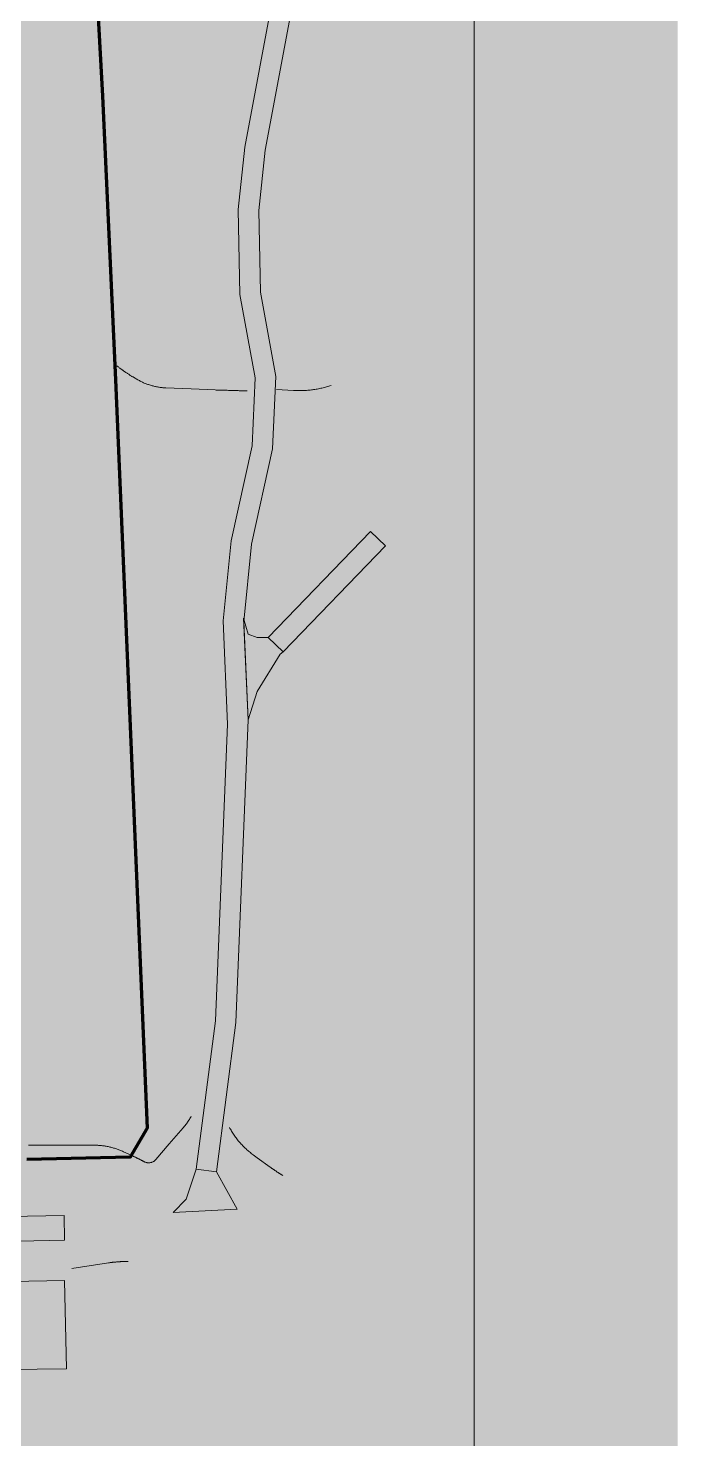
# Model space of a CAD drawing. Header units: metres. Extents: x 68582 to 69192, y 19191 to 19633.
# Drawn here: x 69113.4 to 69192.3, y 19289.9 to 19461.3 of the extents above; entities that cross this region are included whole.
import ezdxf

# ---------------------------------------------------------------- set-up
doc = ezdxf.new("R2010")
doc.units = ezdxf.units.M
doc.layers.get('0').update_dxf_attribs({"lineweight": 15})
doc.layers.add('Kasvillisuus', color=7, linetype='Continuous', lineweight=5)
doc.layers.add('None', color=7, linetype='Continuous', lineweight=5)

msp = doc.modelspace()

# ---------------------------------------------------------------- hatches: boundary and pattern name
at = {"true_color": 0xd1f0d1, "transparency": 33554687}
msp.add_hatch(color=254, dxfattribs=at).paths.add_polyline_path([(68588.12, 19191.44), (69192.3, 19191.44), (69192.3, 19628.23), (68588.12, 19628.23)], flags=0)
at = {"layer": 'Kasvillisuus', "true_color": 0xffffff, "transparency": 33554687}
for points in [[(69133.79, 19322.64), (69136.15, 19340.67), (69137.61, 19376.7), (69137.07, 19389.24), (69138.05, 19398.96), (69140.59, 19410.5), (69140.95, 19418.78), (69139.12, 19428.92), (69138.9, 19439.21), (69139.71, 19446.81), (69146.71, 19484.28), (69150.53, 19505.79), (69150.44, 19510.71), (69152.93, 19511.1), (69153.03, 19505.59), (69149.17, 19483.83), (69142.19, 19446.45), (69141.41, 19439.1), (69141.62, 19429.17), (69143.46, 19418.95), (69143.08, 19410.17), (69140.52, 19398.57), (69139.58, 19389.17), (69140.13, 19377.23), (69138.64, 19340.46), (69136.27, 19322.32)], [(69142.55, 19387.24), (69154.98, 19400.1), (69156.78, 19398.36), (69144.35, 19385.5)], [(69140.13, 19377.23), (69141.22, 19380.69), (69144, 19385.2), (69144.35, 19385.5), (69142.55, 19387.24), (69141.22, 19387.24), (69140.13, 19387.63), (69139.55, 19389.57)], [(69133.79, 19322.64), (69132.6, 19319), (69131, 19317.39), (69138.8, 19317.76), (69136.27, 19322.32)]]:
    msp.add_hatch(color=7, dxfattribs=at).paths.add_polyline_path(points, flags=0)

# ---------------------------------------------------------------- linework, layer by layer
at = {"layer": 'Kasvillisuus'}
msp.add_lwpolyline([(68640.23, 19207.93), (69167.58, 19207.93), (69167.58, 19603.63), (68640.23, 19603.63)], close=True, dxfattribs=at)
at = {"layer": 'None', "color": 7, "linetype": 'Continuous', "lineweight": 70, "transparency": 33554687}
for points in [[(68913.6, 19532.2), (68921.28, 19526.98), (68925.77, 19522.99), (68931.06, 19519.17), (68936.85, 19515.96), (68943.18, 19513.22), (68947.36, 19512.2), (68964.26, 19508.86), (69001.8, 19509.69), (69035.65, 19510.29), (69057.18, 19525.33), (69107.4, 19515.3), (69119.12, 19513.55), (69122.44, 19452.99), (69124, 19418.54)], [(69124, 19418.54), (69127.85, 19327.64), (69125.8, 19324.08), (69113.22, 19323.8)]]:
    msp.add_lwpolyline(points, dxfattribs=at)
at = {"layer": 'None', "color": 7, "linetype": 'Continuous', "lineweight": 5, "true_color": 0xffffff, "transparency": 33554687}
msp.add_lwpolyline([(69149.17, 19483.83), (69142.19, 19446.45), (69141.41, 19439.1), (69141.62, 19429.17), (69143.46, 19418.95), (69143.08, 19410.17), (69140.52, 19398.57), (69139.58, 19389.17), (69140.13, 19377.23), (69138.64, 19340.46), (69136.27, 19322.32), (69133.79, 19322.64), (69136.15, 19340.67), (69137.61, 19376.7), (69137.07, 19389.24), (69138.05, 19398.96), (69140.59, 19410.5), (69140.95, 19418.78), (69139.12, 19428.92), (69138.9, 19439.21), (69139.71, 19446.81), (69146.71, 19484.28)], dxfattribs=at)
at = {"layer": 'None', "color": 7, "linetype": 'Continuous', "lineweight": 5, "transparency": 33554687}
for points in [[(69140.01, 19417.19), (69139.89, 19417.19), (69139.77, 19417.2), (69139.64, 19417.2), (69139.52, 19417.2), (69139.4, 19417.2), (69139.28, 19417.21), (69139.16, 19417.21), (69139.04, 19417.21), (69138.92, 19417.22), (69138.8, 19417.22), (69138.68, 19417.22), (69138.56, 19417.23), (69138.43, 19417.23), (69138.31, 19417.23), (69138.19, 19417.24), (69138.07, 19417.24), (69137.95, 19417.24), (69137.83, 19417.25), (69137.71, 19417.25), (69137.58, 19417.26), (69137.46, 19417.26), (69137.34, 19417.26), (69137.22, 19417.27), (69137.1, 19417.27), (69136.98, 19417.28), (69136.86, 19417.28), (69136.73, 19417.29), (69136.61, 19417.29), (69136.49, 19417.29), (69136.37, 19417.3), (69136.25, 19417.3), (69136.13, 19417.31), (69133.18, 19417.43), (69130.1, 19417.56), (69129.99, 19417.56), (69129.88, 19417.57), (69129.77, 19417.58), (69129.66, 19417.59), (69129.55, 19417.6), (69129.43, 19417.61), (69129.32, 19417.63), (69129.21, 19417.65), (69129.1, 19417.67), (69128.99, 19417.69), (69128.88, 19417.71), (69128.78, 19417.73), (69128.67, 19417.76), (69128.56, 19417.79), (69128.45, 19417.81), (69128.34, 19417.84), (69128.24, 19417.88), (69128.13, 19417.91), (69128.02, 19417.95), (69127.92, 19417.98), (69127.81, 19418.02), (69127.71, 19418.06), (69127.61, 19418.1), (69127.5, 19418.15), (69127.4, 19418.19), (69127.3, 19418.24), (69127.2, 19418.29), (69127.1, 19418.34), (69127, 19418.39), (69126.9, 19418.44), (69126.8, 19418.49), (69126.71, 19418.55), (69126.2, 19418.84), (69126.14, 19418.88), (69126.07, 19418.92), (69126, 19418.96), (69125.94, 19419), (69125.87, 19419.04), (69125.8, 19419.08), (69125.74, 19419.12), (69125.67, 19419.17), (69125.61, 19419.21), (69125.54, 19419.25), (69125.48, 19419.29), (69125.41, 19419.33), (69125.35, 19419.38), (69125.28, 19419.42), (69125.22, 19419.46), (69125.15, 19419.51), (69125.09, 19419.55), (69125.03, 19419.6), (69124.96, 19419.64), (69124.9, 19419.69), (69124.84, 19419.73), (69124.77, 19419.78), (69124.71, 19419.82), (69124.65, 19419.87), (69124.59, 19419.92), (69124.53, 19419.96), (69124.46, 19420.01), (69124.4, 19420.06), (69124.34, 19420.11), (69124.28, 19420.15), (69124.22, 19420.2), (69124.16, 19420.25)], [(69150.19, 19417.86), (69150.05, 19417.81), (69149.91, 19417.77), (69149.78, 19417.73), (69149.64, 19417.69), (69149.5, 19417.65), (69149.36, 19417.61), (69149.21, 19417.58), (69149.07, 19417.54), (69148.93, 19417.51), (69148.79, 19417.48), (69148.65, 19417.45), (69148.5, 19417.42), (69148.36, 19417.4), (69148.22, 19417.37), (69148.07, 19417.35), (69147.93, 19417.33), (69147.79, 19417.31), (69147.64, 19417.3), (69147.5, 19417.28), (69147.35, 19417.27), (69147.21, 19417.25), (69147.06, 19417.24), (69146.92, 19417.24), (69146.77, 19417.23), (69146.63, 19417.22), (69146.48, 19417.22), (69146.34, 19417.22), (69146.19, 19417.22), (69146.05, 19417.22), (69145.9, 19417.23), (69145.76, 19417.23), (69145.61, 19417.24), (69143.54, 19417.35)], [(69133.19, 19329.06), (69133.17, 19329.01), (69133.14, 19328.97), (69133.11, 19328.92), (69133.09, 19328.87), (69133.06, 19328.83), (69133.03, 19328.78), (69133, 19328.73), (69132.98, 19328.69), (69132.95, 19328.64), (69132.92, 19328.6), (69132.89, 19328.55), (69132.86, 19328.51), (69132.83, 19328.46), (69132.8, 19328.42), (69132.77, 19328.37), (69132.74, 19328.33), (69132.71, 19328.28), (69132.68, 19328.24), (69132.65, 19328.2), (69132.62, 19328.15), (69132.59, 19328.11), (69132.55, 19328.07), (69132.52, 19328.02), (69132.49, 19327.98), (69132.46, 19327.94), (69132.42, 19327.9), (69132.39, 19327.85), (69132.35, 19327.81), (69132.32, 19327.77), (69132.29, 19327.73), (69132.25, 19327.69), (69132.22, 19327.65), (69130.54, 19325.7), (69128.9, 19323.81), (69128.87, 19323.77), (69128.84, 19323.74), (69128.8, 19323.71), (69128.76, 19323.67), (69128.73, 19323.64), (69128.69, 19323.61), (69128.65, 19323.59), (69128.6, 19323.56), (69128.56, 19323.54), (69128.52, 19323.52), (69128.47, 19323.5), (69128.43, 19323.48), (69128.38, 19323.46), (69128.34, 19323.45), (69128.29, 19323.44), (69128.24, 19323.43), (69128.19, 19323.42), (69128.14, 19323.41), (69128.1, 19323.41), (69128.05, 19323.41), (69128, 19323.41), (69127.95, 19323.41), (69127.9, 19323.42), (69127.85, 19323.42), (69127.81, 19323.43), (69127.76, 19323.44), (69127.71, 19323.45), (69127.66, 19323.47), (69127.62, 19323.48), (69127.57, 19323.5), (69127.53, 19323.52), (69127.49, 19323.54), (69127.44, 19323.57), (69127.39, 19323.6), (69127.33, 19323.63), (69127.28, 19323.65), (69127.23, 19323.68), (69127.18, 19323.71), (69127.13, 19323.73), (69127.08, 19323.76), (69127.03, 19323.79), (69126.98, 19323.81), (69126.92, 19323.84), (69126.87, 19323.86), (69126.82, 19323.89), (69126.77, 19323.92), (69126.72, 19323.94), (69126.67, 19323.97), (69126.61, 19323.99), (69126.56, 19324.02), (69126.51, 19324.04), (69126.46, 19324.07), (69126.41, 19324.09), (69126.35, 19324.12), (69126.3, 19324.14), (69126.25, 19324.17), (69126.2, 19324.19), (69126.15, 19324.22), (69126.09, 19324.24), (69126.04, 19324.27), (69125.99, 19324.29), (69125.94, 19324.32), (69125.89, 19324.34), (69125.83, 19324.37), (69124.97, 19324.76), (69124.86, 19324.81), (69124.75, 19324.86), (69124.65, 19324.9), (69124.54, 19324.95), (69124.43, 19324.99), (69124.33, 19325.03), (69124.22, 19325.07), (69124.11, 19325.11), (69124, 19325.14), (69123.89, 19325.18), (69123.78, 19325.21), (69123.67, 19325.24), (69123.55, 19325.27), (69123.44, 19325.3), (69123.33, 19325.33), (69123.22, 19325.35), (69123.1, 19325.38), (69122.99, 19325.4), (69122.88, 19325.42), (69122.76, 19325.44), (69122.65, 19325.46), (69122.53, 19325.47), (69122.42, 19325.49), (69122.31, 19325.5), (69122.19, 19325.51), (69122.08, 19325.52), (69121.96, 19325.53), (69121.84, 19325.54), (69121.73, 19325.54), (69121.61, 19325.55), (69121.5, 19325.55), (69121.38, 19325.55), (69113.43, 19325.56)], [(69144.33, 19321.87), (69144.28, 19321.9), (69144.23, 19321.93), (69144.18, 19321.96), (69144.13, 19321.99), (69144.09, 19322.02), (69144.04, 19322.05), (69143.99, 19322.08), (69143.94, 19322.11), (69143.89, 19322.14), (69143.85, 19322.17), (69143.8, 19322.2), (69143.75, 19322.23), (69143.7, 19322.26), (69143.65, 19322.29), (69143.61, 19322.33), (69143.56, 19322.36), (69143.51, 19322.39), (69143.46, 19322.42), (69143.42, 19322.45), (69143.37, 19322.48), (69143.32, 19322.52), (69143.28, 19322.55), (69143.23, 19322.58), (69143.18, 19322.61), (69143.14, 19322.64), (69143.09, 19322.68), (69143.04, 19322.71), (69143, 19322.74), (69142.95, 19322.78), (69142.9, 19322.81), (69142.86, 19322.84), (69142.81, 19322.87), (69141.22, 19324.03), (69140.72, 19324.39), (69140.61, 19324.48), (69140.5, 19324.56), (69140.39, 19324.65), (69140.28, 19324.73), (69140.17, 19324.82), (69140.07, 19324.91), (69139.96, 19325), (69139.86, 19325.1), (69139.76, 19325.19), (69139.66, 19325.29), (69139.56, 19325.38), (69139.46, 19325.48), (69139.37, 19325.58), (69139.27, 19325.68), (69139.18, 19325.79), (69139.09, 19325.89), (69139, 19326), (69138.91, 19326.1), (69138.82, 19326.21), (69138.74, 19326.32), (69138.65, 19326.43), (69138.57, 19326.54), (69138.49, 19326.66), (69138.41, 19326.77), (69138.33, 19326.89), (69138.26, 19327), (69138.18, 19327.12), (69138.11, 19327.24), (69138.04, 19327.36), (69137.97, 19327.48), (69137.9, 19327.6), (69137.84, 19327.72)], [(68962.1, 19291.87), (68997.94, 19298.1), (69025.94, 19299.29), (69065.94, 19300.04), (69103.8, 19300.87), (69103.77, 19298.21), (69118.04, 19298.4), (69117.8, 19309.13), (69072.31, 19308.27), (69069.67, 19310.41), (69069.09, 19312.97), (69117.8, 19314.03), (69117.76, 19317.03), (69061.85, 19316), (69039.84, 19315.29), (69013.34, 19314.4), (68995.55, 19313.38), (68971.42, 19310.31)], [(69118.69, 19310.56), (69123.14, 19311.25), (69123.22, 19311.27), (69123.29, 19311.28), (69123.37, 19311.29), (69123.44, 19311.3), (69123.51, 19311.31), (69123.59, 19311.32), (69123.66, 19311.33), (69123.74, 19311.33), (69123.81, 19311.34), (69123.89, 19311.35), (69123.96, 19311.36), (69124.03, 19311.36), (69124.11, 19311.37), (69124.18, 19311.38), (69124.26, 19311.38), (69124.33, 19311.39), (69124.41, 19311.39), (69124.48, 19311.4), (69124.56, 19311.4), (69124.63, 19311.41), (69124.71, 19311.41), (69124.78, 19311.41), (69124.86, 19311.41), (69124.93, 19311.42), (69125.01, 19311.42), (69125.08, 19311.42), (69125.16, 19311.42), (69125.23, 19311.42), (69125.31, 19311.42), (69125.38, 19311.42), (69125.46, 19311.42), (69125.53, 19311.42)]]:
    msp.add_lwpolyline(points, dxfattribs=at)
at = {"layer": 'None', "color": 7, "linetype": 'Continuous', "lineweight": 5, "true_color": 0xffffff, "transparency": 33554687}
for points in [[(69142.55, 19387.24), (69154.98, 19400.1), (69156.78, 19398.36), (69144.35, 19385.5)], [(69140.13, 19377.23), (69141.22, 19380.69), (69144, 19385.2), (69144.35, 19385.5), (69142.55, 19387.24), (69141.22, 19387.24), (69140.13, 19387.63), (69139.55, 19389.57)]]:
    msp.add_lwpolyline(points, close=True, dxfattribs=at)
at = {"layer": 'None', "color": 7, "linetype": 'Continuous', "lineweight": 5, "transparency": 33554687}
msp.add_lwpolyline([(69133.79, 19322.64), (69132.6, 19319), (69131, 19317.39), (69138.8, 19317.76), (69136.27, 19322.32)], close=True, dxfattribs=at)

doc.saveas('drawing.dxf')
